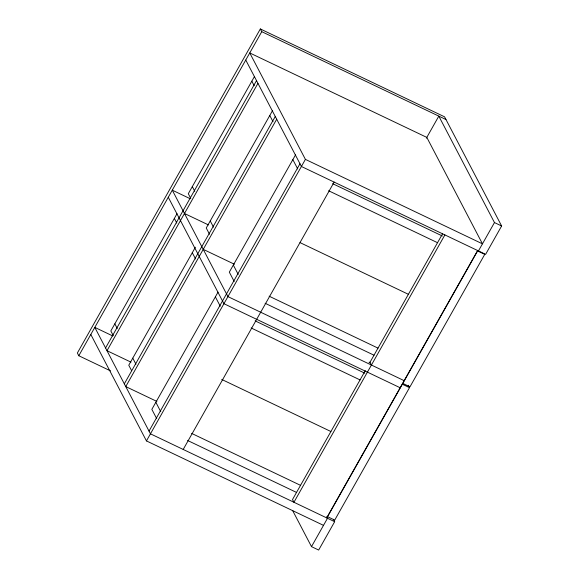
<?xml version="1.0" encoding="UTF-8"?>
<svg xmlns="http://www.w3.org/2000/svg" width="579" height="579" viewBox="0 0 579 579"><rect width="100%" height="100%" fill="white"/><g stroke="black" fill="none" stroke-linecap="round" stroke-linejoin="round"><path stroke-width="0.87" d="M245.757 60.035L301.406 166.477L485.622 254.34L501.631 225.984L444.556 116.813L260.34 28.95L77.369 353.016L78.795 355.745L110.589 370.907M78.795 355.745L261.766 31.679L260.34 28.95M177.029 213.687L110.835 330.92L113.281 335.603M254.499 76.464L188.313 193.704L190.752 198.38M105.566 347.972L256.519 80.619M257.952 83.347L106.999 350.7L130.963 362.136M195.405 247.211L128.77 365.233L131.621 370.69M272.441 110.777L206.247 228.01L209.511 234.249M124.326 383.841L275.271 116.495M276.704 119.223L125.752 386.577L156.902 401.435M218.037 292.134L151.843 409.367L156.735 418.726M295.514 154.911L229.32 272.144L234.213 281.503M149.027 431.102L299.98 163.748M323.502 525.363L146.451 440.916L305.408 159.384L249.759 52.942L426.81 137.397L482.459 243.839L305.408 159.384M183.203 449.449L334.155 182.095M426.368 138.186L438.817 116.126L494.466 222.568L501.631 225.984M365.32 370.582L292.511 499.539L293.937 502.268L444.889 234.915M369.764 362.715L442.573 233.757M326.686 517.887L477.639 250.533M333.41 519.291L334.669 521.693L318.66 550.05L311.495 546.634L327.504 518.277L326.665 516.678M478.457 250.924L494.466 222.568M409.505 387.641L334.72 520.101L327.555 516.685L402.34 384.224L409.505 387.641L408.26 385.252M369.988 362.316L369.004 362.201L370.473 363.25L371.414 365.045M261.766 31.679L445.982 119.542M332.636 183.666L442.356 236M328.633 190.759L437.536 242.702M300.009 242.601L408.354 294.284M190.23 198.727L172.281 190.165L227.931 296.607L404.164 380.664M184.477 213.485L208.44 224.913M203.229 249.354L234.379 264.212M269.112 296.18L378.015 348.124M265.11 303.266L374.012 355.209M400.161 387.756L223.928 303.7L168.279 197.258M255.158 320.889L364.879 373.223M251.156 327.975L360.066 379.925M221.714 379.433L330.877 431.5M112.76 335.95L94.804 327.388L150.453 433.83L334.669 521.693M191.635 433.396L300.537 485.347M187.632 440.489L296.535 492.432M251.836 81.19L254.21 85.735M269.771 115.503L273.035 121.742M292.844 159.638L297.736 168.996M192.315 186.612L194.754 191.294M210.249 220.925L213.513 227.163M233.323 265.059L238.215 274.417M174.359 218.413L176.805 223.089M192.293 252.719L195.557 258.958M215.366 296.861L220.259 306.219M292.663 510.62L311.495 546.634M114.837 323.835L117.284 328.51M132.772 358.14L135.949 364.227M155.845 402.282L160.738 411.64M90.802 334.474L146.451 440.916M477.588 250.953L402.803 383.414L409.968 386.837L484.753 254.369L477.588 250.953"/></g></svg>
